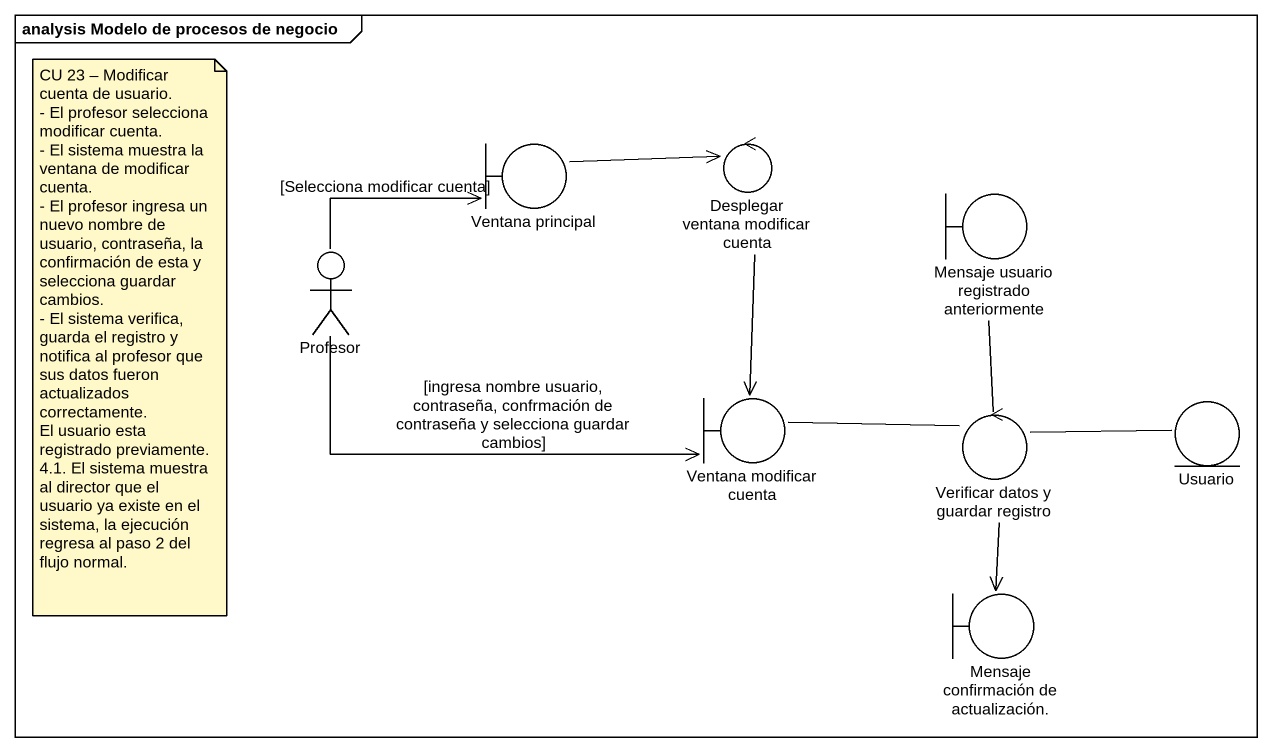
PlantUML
@startuml
mainframe analysis Modelo de procesos de negocio
boundary "Ventana principal" as Ventana_principal
control "Desplegar ventana modificar cuenta" as Desplegar_ventana_modificar
boundary "Mensaje usuario registrado anteriormente" as Mensaje_usuario_registrado
actor Profesor
boundary "Ventana modificar cuenta" as Ventana_modificar_cuenta
control "Verificar datos y guardar registro" as Verificar_datos_y_guardar
entity Usuario
boundary "Mensaje confirmación de actualización." as Mensaje_confirmación_de
Ventana_principal -right-> Desplegar_ventana_modificar
Desplegar_ventana_modificar --> Ventana_modificar_cuenta
Mensaje_usuario_registrado -- Verificar_datos_y_guardar
Profesor -right-> Ventana_principal : [Selecciona modificar cuenta]
Profesor -right-> Ventana_modificar_cuenta : [ingresa nombre usuario, contraseña, confrmación de contraseña y selecciona guardar cambios]
Verificar_datos_y_guardar -left- Ventana_modificar_cuenta
Verificar_datos_y_guardar --> Mensaje_confirmación_de
Usuario -left- Verificar_datos_y_guardar
note as N1
  CU 23 – Modificar cuenta de usuario.
  - El profesor selecciona modificar cuenta.
  - El sistema muestra la ventana de modificar cuenta.
  - El profesor ingresa un nuevo nombre de usuario, contraseña, la confirmación de esta y selecciona guardar cambios.
  - El sistema verifica, guarda el registro y notifica al profesor que sus datos fueron actualizados correctamente.
  El usuario esta registrado previamente.
  4.1. El sistema muestra al director que el usuario ya existe en el sistema, la ejecución regresa al paso 2 del flujo normal.
end note
@enduml
